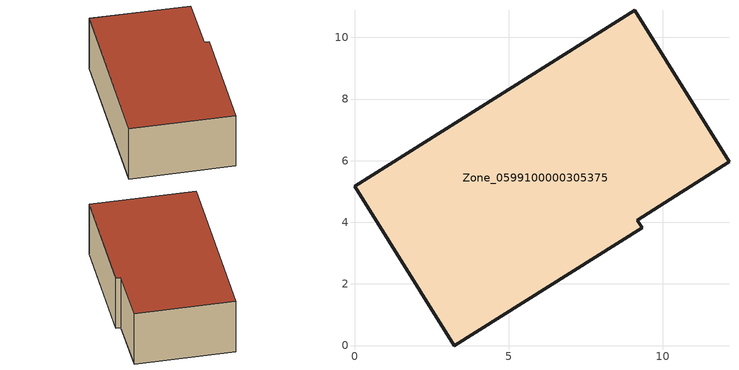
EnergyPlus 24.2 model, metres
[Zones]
Zone_0599100000305375
 floor ground (C_G): 0,5.17 9.09,10.87 12.15,5.97 9.18,4.07 9.34,3.81 3.23,0 z0
 wall outside (C_F): 3.23,0 9.34,3.81 9.18,4.07 12.15,5.97 9.09,10.87 0,5.17 3.23,0 z0:3.46
 roof outside (C_R): 9.09,10.87 0,5.17 3.23,0 9.34,3.81 9.18,4.07 12.15,5.97 z3.46
[BUILDING]
Pand.0599100000305375: North Axis=0; Terrain=City; Loads Convergence Tolerance Value=0.04; Temperature Convergence Tolerance Value=0.4; Solar Distribution=FullExterior; Maximum Number of Warmup Days=25; Minimum Number of Warmup Days=1
[Site:Location]
Rotterdam.The.Hague.AP_ZH_NLD Design_Conditions: Latitude=51.96; Longitude=4.45; Time Zone=1; Elevation=-4.5
[SITE:GROUNDTEMPERATURE:BUILDINGSURFACE]
18, 18, 18, 18, 18, 18, 18, 18, 18, 18, 18, 18
[MATERIAL] Thermal Absorptance=0.9; Solar Absorptance=0.7; Visible Absorptance=0.7
Name | Roughness | Thickness | Conductivity | Density | Specific Heat
G.TI.1946 | MediumSmooth | 0.15 | 1 | 540 | 1210
F.TI.1946 | Rough | 0.3 | 0.857143 | 1920 | 840
R.TI.1946 | MediumRough | 0.2 | 0.1 | 1500 | 1000
[CONSTRUCTION]
C_G: G.TI.1946
C_F: F.TI.1946
C_R: R.TI.1946
[ZONE]
Zone_0599100000305375: Type=1; Multiplier=1; Ceiling Height=Autocalculate; Volume=Autocalculate; Floor Area=autocalculate; Part of Total Floor Area=Yes
[ZONEINFILTRATION:DESIGNFLOWRATE]
Infil_Zone_0599100000305375: Zone or ZoneList or Space or SpaceList=Zone_0599100000305375; Schedule=AlwaysOn; Design Flow Rate Calculation Method=Flow/Area; Flow Rate per Floor Area=0.003; Constant Term Coefficient=1; Temperature Term Coefficient=0; Velocity Term Coefficient=0; Velocity Squared Term Coefficient=0
[HVACTEMPLATE:ZONE:IDEALLOADSAIRSYSTEM]
Zone_0599100000305375: Maximum Heating Supply Air Temperature=50; Minimum Cooling Supply Air Temperature=13; Maximum Heating Supply Air Humidity Ratio=0.0156; Minimum Cooling Supply Air Humidity Ratio=0.0077; Heating Limit=NoLimit; Cooling Limit=NoLimit; Dehumidification Control Type=ConstantSensibleHeatRatio; Cooling Sensible Heat Ratio=0.7; Dehumidification Setpoint=60; Humidification Control Type=None; Humidification Setpoint=30; Outdoor Air Method=None; Outdoor Air Flow Rate per Person=0.00944; Outdoor Air Flow Rate per Zone Floor Area=0; Outdoor Air Flow Rate per Zone=0; Demand Controlled Ventilation Type=None; Outdoor Air Economizer Type=NoEconomizer; Heat Recovery Type=None; Sensible Heat Recovery Effectiveness=0.7; Latent Heat Recovery Effectiveness=0.65
[ZONECONTROL:THERMOSTAT]
ThermostatControl_Zone_0599100000305375: Zone or ZoneList=Zone_0599100000305375; Control Type Schedule=DualSetpointControlType; Control 1=Thermostat_Zone_0599100000305375; Temperature Difference Between Cutout And Setpoint=0
[THERMOSTATSETPOINT:DUALSETPOINT]
Thermostat_Zone_0599100000305375: Heating Setpoint Temperature Schedule=HeatingSetpoint_Zone_0599100000305375; Cooling Setpoint Temperature Schedule=CoolingSetpoint_Zone_0599100000305375
[SCHEDULE:COMPACT]
HeatingSetpoint_Zone_0599100000305375: Through: 12/31, For: AllDays, Until: 24:00, 21
CoolingSetpoint_Zone_0599100000305375: Through: 12/31, For: AllDays, Until: 24:00, 24
DualSetpointControlType: Through: 12/31, For: AllDays, Until: 24:00, 4
AlwaysOn: Through: 12/31, For: AllDays, Until: 24:00, 1
